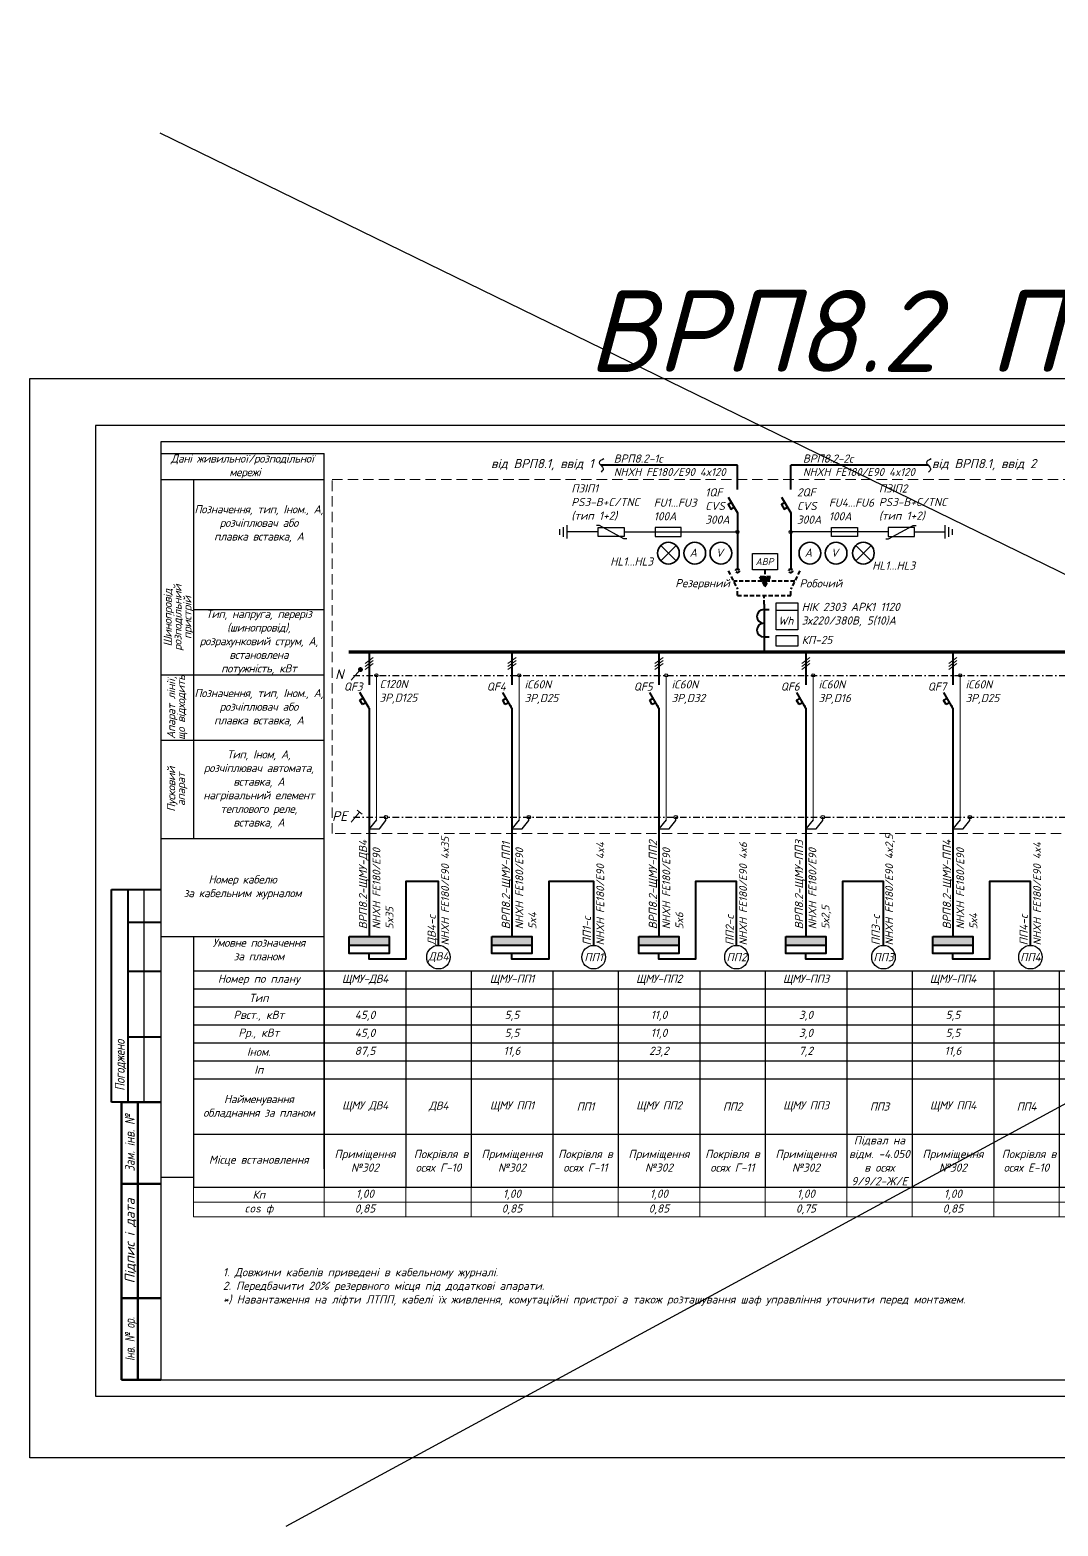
# Model space of a CAD drawing. Header units: millimetres. Extents: x -122434 to 1506205, y -201405 to 386015.
# Drawn here: x 960095 to 991573, y 198590 to 244370 of the extents above; entities that cross this region are included whole.
import ezdxf
from ezdxf.enums import TextEntityAlignment as Align

# ---------------------------------------------------------------- set-up
doc = ezdxf.new("R2010")
doc.units = ezdxf.units.MM
doc.linetypes.add('DASHDOTX2', pattern=[2, 1, -0.5, 0, -0.5])
doc.linetypes.add('DASHED', pattern=[9.525, 6.35, -3.175])
doc.layers.get('Defpoints').update_dxf_attribs({"color": 4})
doc.layers.add('Cхема', color=7, linetype='Continuous')
doc.layers.add('Схема', color=7, linetype='Continuous')
doc.layers.add('Рамка внешняя', color=4, linetype='Continuous', lineweight=30, plot=False)
doc.styles.add('GOST 2.304', font='isocpeui.ttf')
doc.styles.add('ICO', font='isocpeui.ttf')
doc.styles.add('ГОСТ 2.304', font='isocpeui.ttf')
doc.styles.add('СГЕНЕРИР_СТИЛЬ_7', font='isocpeui.ttf')

# ---------------------------------------------------------------- blocks, each defined once
blk = doc.blocks.new('*T34')
at = {"color": 0, "lineweight": -2, "transparency": 16777216}
for p, q in [((0, 0), (4000, 0)), ((0, 0), (0, -6620)), ((4000, 0), (4000, -6620)), ((6500, 0), (6500, -2200)), ((8500, 0), (8500, -1100)), ((56500, 0), (66500, 0)), ((59000, 0), (59000, -1650)), ((61500, 0), (61500, -1650)), ((64000, 0), (64000, -1650)), ((0, -550), (76500, -550)), ((11000, -550), (11000, -6620)), ((13000, -550), (13000, -1100)), ((15500, -550), (15500, -6620)), ((17500, -550), (17500, -1100)), ((20000, -550), (20000, -6620)), ((22000, -550), (22000, -1100)), ((24500, -550), (24500, -6620)), ((26500, -550), (26500, -1100)), ((29000, -550), (29000, -6620)), ((31000, -550), (31000, -1100)), ((33500, -550), (33500, -6620)), ((35500, -550), (35500, -1100)), ((38000, -550), (38000, -6620)), ((40000, -550), (40000, -1100)), ((42500, -550), (42500, -6620)), ((44500, -550), (44500, -1100)), ((47000, -550), (47000, -6620)), ((49000, -550), (49000, -1650)), ((51500, -550), (51500, -2200)), ((54000, -550), (54000, -1650)), ((56500, -550), (56500, -1650)), ((66500, -550), (66500, -6620)), ((69000, -550), (69000, -1100)), ((71500, -550), (71500, -1100)), ((74000, -550), (74000, -1650)), ((76500, -550), (76500, -1650)), ((0, -1100), (66500, -1100)), ((71500, -1100), (76500, -1100)), ((0, -1650), (66500, -1650)), ((8500, -1650), (8500, -6620)), ((71500, -1650), (76500, -1650)), ((0, -2200), (4000, -2200)), ((6500, -2200), (8500, -2200)), ((11000, -2200), (13000, -2200)), ((15500, -2200), (17500, -2200)), ((20000, -2200), (22000, -2200)), ((24500, -2200), (26500, -2200)), ((29000, -2200), (31000, -2200)), ((33500, -2200), (35500, -2200)), ((38000, -2200), (40000, -2200)), ((42500, -2200), (44500, -2200)), ((47000, -2200), (51500, -2200)), ((59000, -2200), (59000, -2750)), ((61500, -2200), (61500, -2750)), ((64000, -2200), (66500, -2200)), ((64000, -2200), (64000, -2750)), ((69000, -2200), (69000, -2750)), ((71500, -2200), (71500, -2750)), ((0, -2750), (49000, -2750)), ((6500, -2750), (6500, -6620)), ((51500, -2750), (51500, -3300)), ((56500, -2750), (71500, -2750)), ((0, -3300), (51500, -3300)), ((13000, -3300), (13000, -6620)), ((17500, -3300), (17500, -6620)), ((22000, -3300), (22000, -5000)), ((26500, -3300), (26500, -6620)), ((31000, -3300), (31000, -6620)), ((35500, -3300), (35500, -6620)), ((40000, -3300), (40000, -5000)), ((44500, -3300), (44500, -6620)), ((64000, -3300), (71500, -3300)), ((69000, -3300), (69000, -6620)), ((71500, -3300), (71500, -6620)), ((0, -5000), (6500, -5000)), ((8500, -5000), (11000, -5000)), ((13000, -5000), (15500, -5000)), ((17500, -5000), (24500, -5000)), ((26500, -5000), (29000, -5000)), ((31000, -5000), (33500, -5000)), ((35500, -5000), (42500, -5000)), ((44500, -5000), (47000, -5000)), ((49000, -5000), (64000, -5000)), ((49000, -5000), (49000, -6620)), ((54000, -5000), (54000, -6620)), ((56500, -5000), (56500, -6620)), ((59000, -5000), (59000, -6620)), ((61500, -5000), (61500, -6620)), ((64000, -5000), (64000, -6620)), ((66500, -5000), (76500, -5000)), ((74000, -5000), (74000, -6620)), ((76500, -5000), (76500, -6620)), ((0, -6620), (76500, -6620))]:
    blk.add_line(p, q, dxfattribs=at)
at = {"color": 0, "linetype": 'ByBlock', "lineweight": -2, "transparency": 16777216}
for p, q in [((4000, 0), (56500, 0)), ((11000, 0), (11000, -550)), ((13000, 0), (13000, -550)), ((15500, 0), (15500, -550)), ((17500, 0), (17500, -550)), ((20000, 0), (20000, -550)), ((22000, 0), (22000, -550)), ((24500, 0), (24500, -550)), ((26500, 0), (26500, -550)), ((29000, 0), (29000, -550)), ((31000, 0), (31000, -550)), ((33500, 0), (33500, -550)), ((35500, 0), (35500, -550)), ((38000, 0), (38000, -550)), ((40000, 0), (40000, -550)), ((42500, 0), (42500, -550)), ((44500, 0), (44500, -550)), ((47000, 0), (47000, -550)), ((49000, 0), (49000, -550)), ((51500, 0), (51500, -550)), ((54000, 0), (54000, -550)), ((56500, 0), (56500, -550)), ((66500, 0), (76500, 0)), ((66500, 0), (66500, -550)), ((69000, 0), (69000, -550)), ((71500, 0), (71500, -550)), ((74000, 0), (74000, -550)), ((76500, 0), (76500, -550)), ((8500, -1100), (8500, -1650)), ((13000, -1100), (13000, -3300)), ((17500, -1100), (17500, -3300)), ((22000, -1100), (22000, -3300)), ((26500, -1100), (26500, -3300)), ((31000, -1100), (31000, -3300)), ((35500, -1100), (35500, -3300)), ((40000, -1100), (40000, -3300)), ((44500, -1100), (44500, -3300)), ((66500, -1100), (71500, -1100)), ((69000, -1100), (69000, -2200)), ((71500, -1100), (71500, -2200)), ((49000, -1650), (49000, -5000)), ((54000, -1650), (54000, -5000)), ((56500, -1650), (56500, -5000)), ((59000, -1650), (59000, -2200)), ((61500, -1650), (61500, -2200)), ((64000, -1650), (64000, -2200)), ((66500, -1650), (71500, -1650)), ((74000, -1650), (74000, -5000)), ((76500, -1650), (76500, -5000)), ((4000, -2200), (6500, -2200)), ((6500, -2200), (6500, -2750)), ((8500, -2200), (11000, -2200)), ((13000, -2200), (15500, -2200)), ((17500, -2200), (20000, -2200)), ((22000, -2200), (24500, -2200)), ((26500, -2200), (29000, -2200)), ((31000, -2200), (33500, -2200)), ((35500, -2200), (38000, -2200)), ((40000, -2200), (42500, -2200)), ((44500, -2200), (47000, -2200)), ((51500, -2200), (64000, -2200)), ((51500, -2200), (51500, -2750)), ((66500, -2200), (76500, -2200)), ((49000, -2750), (56500, -2750)), ((59000, -2750), (59000, -5000)), ((61500, -2750), (61500, -5000)), ((64000, -2750), (64000, -5000)), ((69000, -2750), (69000, -3300)), ((71500, -2750), (76500, -2750)), ((71500, -2750), (71500, -3300)), ((51500, -3300), (64000, -3300)), ((51500, -3300), (51500, -6620)), ((71500, -3300), (76500, -3300)), ((6500, -5000), (8500, -5000)), ((11000, -5000), (13000, -5000)), ((15500, -5000), (17500, -5000)), ((22000, -5000), (22000, -6620)), ((24500, -5000), (26500, -5000)), ((29000, -5000), (31000, -5000)), ((33500, -5000), (35500, -5000)), ((40000, -5000), (40000, -6620)), ((42500, -5000), (44500, -5000)), ((47000, -5000), (49000, -5000)), ((64000, -5000), (66500, -5000))]:
    blk.add_line(p, q, dxfattribs=at)
at = {"layer": 'Defpoints', "color": 8, "linetype": 'ByBlock', "lineweight": 0, "transparency": 16777216}
for p, q in [((0, -6620), (0, -7527)), ((4000, -6620), (4000, -7527)), ((6500, -6620), (6500, -7527)), ((8500, -6620), (8500, -7527)), ((11000, -6620), (11000, -7527)), ((13000, -6620), (13000, -7527)), ((15500, -6620), (15500, -7527)), ((17500, -6620), (17500, -7527)), ((20000, -6620), (20000, -7527)), ((22000, -6620), (22000, -7527)), ((24500, -6620), (24500, -7527)), ((26500, -6620), (26500, -7527)), ((29000, -6620), (29000, -7527)), ((31000, -6620), (31000, -7527)), ((33500, -6620), (33500, -7527)), ((35500, -6620), (35500, -7527)), ((38000, -6620), (38000, -7527)), ((40000, -6620), (40000, -7527)), ((42500, -6620), (42500, -7527)), ((44500, -6620), (44500, -7527)), ((47000, -6620), (47000, -7527)), ((49000, -6620), (49000, -7527)), ((51500, -6620), (51500, -7527)), ((54000, -6620), (54000, -7527)), ((56500, -6620), (56500, -7527)), ((59000, -6620), (59000, -7527)), ((61500, -6620), (61500, -7527)), ((64000, -6620), (64000, -7527)), ((66500, -6620), (66500, -7527)), ((69000, -6620), (69000, -7527)), ((71500, -6620), (71500, -7527)), ((74000, -6620), (74000, -7527)), ((76500, -6620), (76500, -7527)), ((0, -7073), (76500, -7073)), ((0, -7527), (76500, -7527))]:
    blk.add_line(p, q, dxfattribs=at)
at = {"color": 0, "transparency": 16777216, "char_height": 250, "attachment_point": 5}
for s, insert, width, style in [('Номер по плану', (2000, -275), 3880, 'ГОСТ 2.304'), ('{\\T0.95;ЩМУ-ДВ4}', (5250, -275), 2380, 'ГОСТ 2.304'), ('{\\T0.95;ЩМУ-ПП1}', (9750, -275), 2380, 'ГОСТ 2.304'), ('{\\T0.95;ЩМУ-ПП2}', (14250, -275), 2380, 'ГОСТ 2.304'), ('{\\T0.95;ЩМУ-ПП3}', (18750, -275), 2380, 'ГОСТ 2.304'), ('{\\T0.95;ЩМУ-ПП4}', (23250, -275), 2380, 'ГОСТ 2.304'), ('{\\T0.95;ЩМУ-ПП5}', (27750, -275), 2380, 'ГОСТ 2.304'), ('{\\T0.95;ЩМУ-ПП6}', (32250, -275), 2380, 'ГОСТ 2.304'), ('{\\T0.95;ЩМУ-ПП7}', (36750, -275), 2380, 'ГОСТ 2.304'), ('{\\T0.95;ЩМУ-ПП8}', (41250, -275), 2380, 'ГОСТ 2.304'), ('{\\T0.95;ЩМУ-ПП9}', (45750, -275), 2380, 'ГОСТ 2.304'), ('ЩР1', (50250, -275), 2380, 'ГОСТ 2.304'), ('ЛТПП1', (52750, -275), 2380, 'ГОСТ 2.304'), ('ЛТПП2', (55250, -275), 2380, 'ГОСТ 2.304'), ('ШУ-Л1', (57750, -275), 2380, 'GOST 2.304'), ('ШУ-Л2', (60250, -275), 2380, 'GOST 2.304'), ('ШУ-Л3', (62750, -275), 2380, 'GOST 2.304'), ('ЩАО3', (65250, -275), 2380, 'GOST 2.304'), ('ЛТПП1-о', (72750, -275), 2380, 'ГОСТ 2.304'), ('ЛТПП2-о', (75250, -275), 2380, 'ГОСТ 2.304'), ('Тип', (2000, -825), 3880, 'ГОСТ 2.304'), ('Рвст., кВт', (2000, -1375), 3880, 'ГОСТ 2.304'), ('45,0', (5250, -1375), 2380, 'ГОСТ 2.304'), ('5,5', (9750, -1375), 2380, 'ГОСТ 2.304'), ('11,0', (14250, -1375), 2380, 'ГОСТ 2.304'), ('3,0', (18750, -1375), 2380, 'ГОСТ 2.304'), ('5,5', (23250, -1375), 2380, 'ГОСТ 2.304'), ('11,0', (27750, -1375), 2380, 'ГОСТ 2.304'), ('5,5', (32250, -1375), 2380, 'ГОСТ 2.304'), ('4,0', (36750, -1375), 2380, 'ГОСТ 2.304'), ('5,5', (41250, -1375), 2380, 'ГОСТ 2.304'), ('5,5', (45750, -1375), 2380, 'ГОСТ 2.304'), ('12,2', (50250, -1375), 2380, 'ГОСТ 2.304'), ('8,3', (52750, -1375), 2380, 'ГОСТ 2.304'), ('8,3', (55250, -1375), 2380, 'ГОСТ 2.304'), ('0,5', (57750, -1375), 2380, 'ГОСТ 2.304'), ('0,5', (60250, -1375), 2380, 'ГОСТ 2.304'), ('0,5', (62750, -1375), 2380, 'ГОСТ 2.304'), ('3,0', (65250, -1375), 2380, 'ГОСТ 2.304'), ('0,5', (72750, -1375), 2380, 'ГОСТ 2.304'), ('0,5', (75250, -1375), 2380, 'ГОСТ 2.304'), ('Рр., кВт', (2000, -1925), 3880, 'ГОСТ 2.304'), ('45,0', (5250, -1925), 2380, 'ГОСТ 2.304'), ('5,5', (9750, -1925), 2380, 'ГОСТ 2.304'), ('11,0', (14250, -1925), 2380, 'ГОСТ 2.304'), ('3,0', (18750, -1925), 2380, 'ГОСТ 2.304'), ('5,5', (23250, -1925), 2380, 'ГОСТ 2.304'), ('11,0', (27750, -1925), 2380, 'ГОСТ 2.304'), ('5,5', (32250, -1925), 2380, 'ГОСТ 2.304'), ('4,0', (36750, -1925), 2380, 'ГОСТ 2.304'), ('5,5', (41250, -1925), 2380, 'ГОСТ 2.304'), ('5,5', (45750, -1925), 2380, 'ГОСТ 2.304'), ('12,2', (50250, -1925), 2380, 'GOST 2.304'), ('6,6', (52750, -1925), 2380, 'ГОСТ 2.304'), ('6,6', (55250, -1925), 2380, 'ГОСТ 2.304'), ('0,3', (57750, -1925), 2380, 'ГОСТ 2.304'), ('0,3', (60250, -1925), 2380, 'ГОСТ 2.304'), ('0,3', (62750, -1925), 2380, 'ГОСТ 2.304'), ('3,0', (65250, -1925), 2380, 'GOST 2.304'), ('0,4', (72750, -1925), 2380, 'ГОСТ 2.304'), ('0,4', (75250, -1925), 2380, 'ГОСТ 2.304'), ('Іном.', (2000, -2475), 3880, 'ГОСТ 2.304'), ('87,5', (5250, -2475), 2380, 'ГОСТ 2.304'), ('11,6', (9750, -2475), 2380, 'ГОСТ 2.304'), ('23,2', (14250, -2475), 2380, 'ГОСТ 2.304'), ('7,2', (18750, -2475), 2380, 'ГОСТ 2.304'), ('11,6', (23250, -2475), 2380, 'ГОСТ 2.304'), ('23,2', (27750, -2475), 2380, 'ГОСТ 2.304'), ('11,6', (32250, -2475), 2380, 'ГОСТ 2.304'), ('8,4', (36750, -2475), 2380, 'ГОСТ 2.304'), ('11,6', (41250, -2475), 2380, 'ГОСТ 2.304'), ('11,6', (45750, -2475), 2380, 'ГОСТ 2.304'), ('28,6', (50250, -2475), 2380, 'ГОСТ 2.304'), ('22,9', (52750, -2475), 2380, 'ГОСТ 2.304'), ('22,9', (55250, -2475), 2380, 'ГОСТ 2.304'), ('2,3', (57750, -2475), 2380, 'ГОСТ 2.304'), ('2,3', (60250, -2475), 2380, 'ГОСТ 2.304'), ('2,3', (62750, -2475), 2380, 'ГОСТ 2.304'), ('5,1', (65250, -2475), 2380, 'ГОСТ 2.304'), ('3,5', (72750, -2475), 2380, 'ГОСТ 2.304'), ('3,5', (75250, -2475), 2380, 'ГОСТ 2.304'), ('Іп', (2000, -3025), 3880, 'ГОСТ 2.304'), ('{\\T0.95;Щит аварійного освітлення}', (65250, -4150), 2380, 'ГОСТ 2.304'), ('{\\T0.95;\\C7;Найменування обладнання за планом}', (2000, -4150), 3880, 'ГОСТ 2.304'), ('{\\T0.95;ЩМУ ДВ4}', (5250, -4150), 2380, 'ГОСТ 2.304'), ('{\\T0.95;ДВ4}', (7500, -4150), 1880, 'ГОСТ 2.304'), ('{\\T0.95;ЩМУ ПП1}', (9750, -4150), 2380, 'ГОСТ 2.304'), ('{\\T0.95;ПП1}', (12000, -4150), 1880, 'ГОСТ 2.304'), ('{\\T0.95;ЩМУ ПП2}', (14250, -4150), 2380, 'ГОСТ 2.304'), ('{\\T0.95;ПП2}', (16500, -4150), 1880, 'ГОСТ 2.304'), ('{\\T0.95;ЩМУ ПП3}', (18750, -4150), 2380, 'ГОСТ 2.304'), ('{\\T0.95;ПП3}', (21000, -4150), 1880, 'ГОСТ 2.304'), ('{\\T0.95;ЩМУ ПП4}', (23250, -4150), 2380, 'ГОСТ 2.304'), ('{\\T0.95;ПП4}', (25500, -4150), 1880, 'ГОСТ 2.304'), ('{\\T0.95;ЩМУ ПП5}', (27750, -4150), 2380, 'ГОСТ 2.304'), ('{\\T0.95;ПП5}', (30000, -4150), 1880, 'ГОСТ 2.304'), ('{\\T0.95;ЩМУ ПП6}', (32250, -4150), 2380, 'ГОСТ 2.304'), ('{\\T0.95;ПП6}', (34500, -4150), 1880, 'ГОСТ 2.304'), ('{\\T0.95;ЩМУ ПП7}', (36750, -4150), 2380, 'ГОСТ 2.304'), ('{\\T0.95;ПП7}', (39000, -4150), 1880, 'ГОСТ 2.304'), ('{\\T0.95;ЩМУ ПП8}', (41250, -4150), 2380, 'ГОСТ 2.304'), ('{\\T0.95;ПП8}', (43500, -4150), 1880, 'ГОСТ 2.304'), ('{\\T0.95;ЩМУ ПП9}', (45750, -4150), 2380, 'ГОСТ 2.304'), ('{\\T0.95;ПП9}', (48000, -4150), 1880, 'ГОСТ 2.304'), ('Щит ЩР1 ', (50250, -4150), 2380, 'ГОСТ 2.304'), ('Ліфт ЛТПП1', (52750, -4150), 2380, 'ГОСТ 2.304'), ('Ліфт ЛТПП2', (55250, -4150), 2380, 'ГОСТ 2.304'), ('{\\C256;Шафа управління Л1}', (57750, -4150), 2380, 'ГОСТ 2.304'), ('{\\C256;Шафа управління Л2}', (60250, -4150), 2380, 'ГОСТ 2.304'), ('{\\C256;Шафа управління Л3}', (62750, -4150), 2380, 'ГОСТ 2.304'), ('Резерв', (67750, -4150), 2380, 'ГОСТ 2.304'), ('Резерв', (70250, -4150), 2380, 'ГОСТ 2.304'), ('Освітлення шахти ЛТПП1', (72750, -4150), 2380, 'ГОСТ 2.304'), ('Освітлення шахти ЛТПП2', (75250, -4150), 2380, 'ГОСТ 2.304'), ('Приміщення №302', (5250, -5810), 2380, 'ГОСТ 2.304'), (' Покрівля в осях Г-10', (7500, -5810), 1880, 'ГОСТ 2.304'), ('Приміщення №302', (9750, -5810), 2380, 'ГОСТ 2.304'), ('Покрівля в осях Г-11', (12000, -5810), 1880, 'ГОСТ 2.304'), ('Приміщення №302', (14250, -5810), 2380, 'ГОСТ 2.304'), ('Покрівля в осях Г-11', (16500, -5810), 1880, 'ГОСТ 2.304'), ('Приміщення №302', (18750, -5810), 2380, 'ГОСТ 2.304'), ('Підвал на відм. -4.050 в осях 9/9/2-Ж/Е', (21000, -5810), 1880, 'ГОСТ 2.304'), ('Приміщення №302', (23250, -5810), 2380, 'ГОСТ 2.304'), (' Покрівля в осях E-10', (25500, -5810), 1880, 'ГОСТ 2.304'), ('Приміщення №302', (27750, -5810), 2380, 'ГОСТ 2.304'), (' Покрівля в осях E-10', (30000, -5810), 1880, 'ГОСТ 2.304'), ('Приміщення №302', (32250, -5810), 2380, 'ГОСТ 2.304'), (' Покрівля в осях E-10', (34500, -5810), 1880, 'ГОСТ 2.304'), ('Приміщення №302', (36750, -5810), 2380, 'ГОСТ 2.304'), ('Підвал на відм. -4.050 в осях 9/9/2-Ж/Е', (39000, -5810), 1880, 'ГОСТ 2.304'), ('Приміщення №302', (41250, -5810), 2380, 'ГОСТ 2.304'), (' Покрівля в осях E-10', (43500, -5810), 1880, 'ГОСТ 2.304'), ('Приміщення №302', (45750, -5810), 2380, 'ГОСТ 2.304'), (' Покрівля в осях E-10', (48000, -5810), 1880, 'ГОСТ 2.304'), ('Приміщення №013', (50250, -5810), 2380, 'ГОСТ 2.304'), ('Приміщення №301', (52750, -5810), 2380, 'ГОСТ 2.304'), ('Приміщення №207', (55250, -5810), 2380, 'ГОСТ 2.304'), ('Приміщення №302', (57750, -5810), 2380, 'ГОСТ 2.304'), ('Приміщення №302', (60250, -5810), 2380, 'ГОСТ 2.304'), ('Приміщення №302', (62750, -5810), 2380, 'ГОСТ 2.304'), ('Електро- щитова №011', (65250, -5810), 2380, 'ГОСТ 2.304'), ('Приміщення №301', (72750, -5810), 2380, 'ГОСТ 2.304'), ('Приміщення №207', (75250, -5810), 2380, 'ГОСТ 2.304'), ('Місце встановлення', (2000, -5810), 3880, 'ГОСТ 2.304')]:
    blk.add_mtext(s, dxfattribs=dict(at, insert=insert, width=width, style=style))
at = {"color": 7, "true_color": 0xffffff, "transparency": 16777216, "char_height": 250, "attachment_point": 5, "style": 'ГОСТ 2.304'}
for s, insert, width in [('Кп', (2000, -6847), 3880), ('1,00', (5250, -6847), 2380), ('1,00', (9750, -6847), 2380), ('1,00', (14250, -6847), 2380), ('1,00', (18750, -6847), 2380), ('1,00', (23250, -6847), 2380), ('1,00', (27750, -6847), 2380), ('1,00', (32250, -6847), 2380), ('1,00', (36750, -6847), 2380), ('1,00', (41250, -6847), 2380), ('1,00', (45750, -6847), 2380), ('1,00', (50250, -6847), 2380), ('0,80', (52750, -6847), 2380), ('0,80', (55250, -6847), 2380), ('1,00', (57750, -6847), 2380), ('1,00', (60250, -6847), 2380), ('1,00', (62750, -6847), 2380), ('1,00', (65250, -6847), 2380), ('0,80', (72750, -6847), 2380), ('0,80', (75250, -6847), 2380), ('cos ф', (2000, -7300), 3880), ('0,85', (5250, -7300), 2380), ('0,85', (9750, -7300), 2380), ('0,85', (14250, -7300), 2380), ('0,75', (18750, -7300), 2380), ('0,85', (23250, -7300), 2380), ('0,85', (27750, -7300), 2380), ('0,85', (32250, -7300), 2380), ('0,85', (36750, -7300), 2380), ('0,85', (41250, -7300), 2380), ('0,85', (45750, -7300), 2380), ('0,65', (50250, -7300), 2380), ('0,65', (52750, -7300), 2380), ('0,65', (55250, -7300), 2380), ('0,65', (57750, -7300), 2380), ('0,65', (60250, -7300), 2380), ('0,65', (62750, -7300), 2380), ('0,90', (65250, -7300), 2380), ('0,65', (72750, -7300), 2380), ('0,65', (75250, -7300), 2380)]:
    blk.add_mtext(s, dxfattribs=dict(at, insert=insert, width=width))
blk = doc.blocks.new('2хА3')
at = {"lineweight": 40}
for p, q in [((-15.06, -202), (-15.06, -137)), ((-15.06, -137), (-0.06, -137)), ((-10.06, -137), (-10.06, -202)), ((-10.06, -147), (-0.06, -147)), ((-10.06, -162), (-0.06, -162)), ((-10.06, -182), (-0.06, -182)), ((-0.06, -202), (-15.06, -202))]:
    blk.add_line(p, q, dxfattribs=at)
at = {"lineweight": 25}
blk.add_line((-5.06, -202), (-5.06, -137), dxfattribs=at)
at = {"linetype": 'Continuous', "lineweight": 60}
for p, q in [((-12, -287), (-12, -202)), ((-12, -202), (0, -202)), ((-12, -202), (0, -202)), ((-7, -287), (-7, -202)), ((-12, -227), (0, -227)), ((-12, -262), (0, -262)), ((0, -287), (-12, -287))]:
    blk.add_line(p, q, dxfattribs=at)
at = {"lineweight": 30, "ltscale": 100}
blk.add_lwpolyline([(0, -287), (815, -287), (815, 0), (0, 0)], close=True, dxfattribs=at)
at = {"layer": 'Рамка внешняя', "ltscale": 100}
blk.add_lwpolyline([(-20, -292), (820, -292), (820, 5), (-20, 5)], close=True, dxfattribs=at)
at = {"linetype": 'Continuous', "lineweight": 25, "style": 'СГЕНЕРИР_СТИЛЬ_7'}
for s, width, p in [('Погоджено', 0.8, (-12.56, -190.73)), ('Зам. інв. №', 0.8, (-9.5, -214.5)), ('Інв. № ор.', 0.7, (-9.5, -274.5))]:
    blk.add_text(s, height=3, rotation=90, dxfattribs=dict(at, width=width)).set_placement(p, align=Align.MIDDLE_CENTER)
blk.add_text('Підпис і дата', height=3, rotation=90, dxfattribs=at).set_placement((-9.5, -244.5), align=Align.MIDDLE_CENTER)

msp = doc.modelspace()

# ---------------------------------------------------------------- hatches: boundary and pattern name
at = {"lineweight": 40}
h = msp.add_hatch(color=256, dxfattribs=at)
h.dxf.hatch_style = 1
h.paths.add_polyline_path([(971091, 216633), (969866, 216633), (969866, 216370), (971091, 216370)])
h = msp.add_hatch(color=256, dxfattribs=at)
h.dxf.hatch_style = 1
h.paths.add_polyline_path([(975465, 216633), (974240, 216633), (974240, 216370), (975465, 216370)])
h = msp.add_hatch(color=256, dxfattribs=at)
h.dxf.hatch_style = 1
h.paths.add_polyline_path([(979965, 216633), (978740, 216633), (978740, 216370), (979965, 216370)])
h = msp.add_hatch(color=256, dxfattribs=at)
h.dxf.hatch_style = 1
h.paths.add_polyline_path([(984465, 216633), (983240, 216633), (983240, 216370), (984465, 216370)])
h = msp.add_hatch(color=256, dxfattribs=at)
h.dxf.hatch_style = 1
h.paths.add_polyline_path([(988965, 216633), (987740, 216633), (987740, 216370), (988965, 216370)])
at = {"layer": 'Схема', "linetype": 'DASHED', "lineweight": 40, "ltscale": 20}
h = msp.add_hatch(color=7, dxfattribs=at)
h.dxf.hatch_style = 1
h.paths.add_polyline_path([(982770, 227635), (982429, 227635), (982599, 227340)])

# ---------------------------------------------------------------- linework, layer by layer
at = {"color": 7, "ltscale": 200}
for p, q in [((964103, 231413), (969103, 231413)), ((969103, 209517), (969103, 231413)), ((964103, 230613), (969103, 230613)), ((964103, 230575), (964103, 208680)), ((965103, 230613), (965103, 224633)), ((965103, 226633), (969103, 226633)), ((964103, 224633), (969103, 224633)), ((965103, 224633), (965103, 222633)), ((964103, 222633), (969103, 222633)), ((965103, 222633), (965103, 219633)), ((964103, 219633), (969103, 219633)), ((964103, 216633), (969103, 216633)), ((965103, 216633), (965103, 209517)), ((964103, 209263), (965103, 209263))]:
    msp.add_line(p, q, dxfattribs=at)
at = {"lineweight": 40, "ltscale": 300}
for p, q in [((981757, 231051), (977575, 231051)), ((987601, 231051), (983386, 231051))]:
    msp.add_line(p, q, dxfattribs=at)
at = {"color": 7, "lineweight": 30, "ltscale": 300}
for p, q in [((977490, 229008), (976546, 229008)), ((977529, 229210), (977439, 229210)), ((978279, 228795), (977529, 229210)), ((978289, 229008), (981757, 229008)), ((986375, 229008), (983385, 229008)), ((986385, 228795), (987135, 229210)), ((987135, 229210), (987225, 229210)), ((987174, 229008), (988118, 229008)), ((978368, 228795), (978279, 228795)), ((986296, 228795), (986385, 228795)), ((982946, 226615), (983606, 226615))]:
    msp.add_line(p, q, dxfattribs=at)
at = {"color": 7, "lineweight": 40, "ltscale": 300}
for p, q in [((982561, 226637), (982725, 226637)), ((982561, 225796, 0), (982731, 225796, 0))]:
    msp.add_line(p, q, dxfattribs=at)
at = {"color": 0, "lineweight": 40, "ltscale": 200}
for p, q in [((970478, 225332), (970478, 224327)), ((974853, 225332), (974853, 224327)), ((979353, 225332), (979353, 224327)), ((983853, 225332), (983853, 224327)), ((988353, 225332), (988353, 224327)), ((970195, 223864), (970298, 223924)), ((970478, 223612), (970198, 224092)), ((974569, 223864), (974673, 223924)), ((974853, 223612), (974573, 224092)), ((979069, 223864), (979173, 223924)), ((979353, 223612), (979073, 224092)), ((983569, 223864), (983673, 223924)), ((983853, 223612), (983573, 224092)), ((988069, 223864), (988173, 223924)), ((988353, 223612), (988073, 224092)), ((970275, 223725), (970195, 223864)), ((970378, 223785), (970275, 223725)), ((974649, 223725), (974569, 223864)), ((974753, 223785), (974649, 223725)), ((979149, 223725), (979069, 223864)), ((979253, 223785), (979149, 223725)), ((983649, 223725), (983569, 223864)), ((983753, 223785), (983649, 223725)), ((988149, 223725), (988069, 223864)), ((988253, 223785), (988149, 223725))]:
    msp.add_line(p, q, dxfattribs=at)
at = {"color": 0, "lineweight": 13, "ltscale": 200}
for p, q in [((970354, 224984), (970603, 225169)), ((970354, 224891), (970603, 225076)), ((970354, 224798), (970603, 224984)), ((974728, 224984), (974977, 225169)), ((974728, 224891), (974977, 225076)), ((974728, 224798), (974977, 224984)), ((979228, 224984), (979477, 225169)), ((979228, 224891), (979477, 225076)), ((979228, 224798), (979477, 224984)), ((983728, 224984), (983977, 225169)), ((983728, 224891), (983977, 225076)), ((983728, 224798), (983977, 224984)), ((988228, 224984), (988477, 225169)), ((988228, 224891), (988477, 225076)), ((988228, 224798), (988477, 224984))]:
    msp.add_line(p, q, dxfattribs=at)
at = {"color": 0, "linetype": 'DASHDOTX2', "ltscale": 200}
for p, q in [((969997, 224621), (1041603, 224621)), ((969997, 220282), (1041603, 220282))]:
    msp.add_line(p, q, dxfattribs=at)
at = {"color": 0, "lineweight": 9, "ltscale": 200}
for p, q in [((970702, 223195), (970702, 224621)), ((975076, 223195), (975076, 224621)), ((979576, 223195), (979576, 224621)), ((984076, 223195), (984076, 224621)), ((988576, 223195), (988576, 224621)), ((970702, 220201), (970702, 223195)), ((975076, 220201), (975076, 223195)), ((979576, 220201), (979576, 223195)), ((984076, 220201), (984076, 223195)), ((988576, 220201), (988576, 223195))]:
    msp.add_line(p, q, dxfattribs=at)
at = {"lineweight": 40, "ltscale": 200}
for p, q in [((970478, 223612), (970478, 223195)), ((974853, 223612), (974853, 223195)), ((979353, 223612), (979353, 223195)), ((983853, 223612), (983853, 223195)), ((988353, 223612), (988353, 223195)), ((970478, 223195), (970478, 220803)), ((974853, 223195), (974853, 220803)), ((979353, 223195), (979353, 220803)), ((983853, 223195), (983853, 220803)), ((988353, 223195), (988353, 220803)), ((970478, 220803), (970478, 216633)), ((974853, 220803), (974853, 216633)), ((979353, 220803), (979353, 216633)), ((983853, 220803), (983853, 216633)), ((988353, 220803), (988353, 216633)), ((969866, 216370), (971091, 216370)), ((974240, 216370), (975465, 216370)), ((978740, 216370), (979965, 216370)), ((983240, 216370), (984465, 216370)), ((987740, 216370), (988965, 216370))]:
    msp.add_line(p, q, dxfattribs=at)
at = {"color": 0, "ltscale": 200}
for p, q in [((970995, 220181), (970995, 220282)), ((975370, 220181), (975370, 220282)), ((979870, 220181), (979870, 220282)), ((984370, 220181), (984370, 220282)), ((988870, 220181), (988870, 220282)), ((970469, 219921), (970793, 219921)), ((970702, 220201), (970478, 219921)), ((970793, 219921), (970995, 220181)), ((974844, 219921), (975167, 219921)), ((975076, 220201), (974853, 219921)), ((975167, 219921), (975370, 220181)), ((979344, 219921), (979667, 219921)), ((979576, 220201), (979353, 219921)), ((979667, 219921), (979870, 220181)), ((983844, 219921), (984167, 219921)), ((984076, 220201), (983853, 219921)), ((984167, 219921), (984370, 220181)), ((988344, 219921), (988667, 219921)), ((988576, 220201), (988353, 219921)), ((988667, 219921), (988870, 220181))]:
    msp.add_line(p, q, dxfattribs=at)
at = {"color": 1}
for points in [[(967940, 198590), (1052420, 244370)], [(964070, 241220), (1049470, 199610)]]:
    msp.add_lwpolyline(points, dxfattribs=at)
at = {"color": 3}
msp.add_lwpolyline([(960095, 233699), (1047653, 233699), (1047653, 200674), (960095, 200674)], close=True, dxfattribs=at)
at = {"lineweight": 40, "ltscale": 300}
for points in [[(981757, 230310), (981757, 231051)], [(983386, 230310), (983386, 231051)], [(981576, 229906), (981473, 229846), (981553, 229708), (981656, 229768)], [(981477, 230075), (981757, 229595)], [(983204, 229906), (983102, 229846), (983182, 229708), (983285, 229768)], [(983106, 230075), (983386, 229595)], [(981757, 229595), (981757, 227872)], [(983386, 229595), (983386, 227872)], [(982572, 226797), (982572, 225332)]]:
    msp.add_lwpolyline(points, dxfattribs=at)
at = {"linetype": 'DASHED', "lineweight": 18, "ltscale": 50}
msp.add_lwpolyline([(969349, 230613), (1042148, 230613), (1042148, 219783), (969349, 219783)], close=True, dxfattribs=at)
at = {"color": 7, "lineweight": 30, "ltscale": 100}
for points in [[(976320, 228920), (976320, 229097)], [(976433, 228862), (976433, 229154)], [(976546, 228805), (976546, 229212)], [(988118, 228805), (988118, 229212)], [(988231, 228862), (988231, 229154)], [(988344, 228920), (988344, 229097)]]:
    msp.add_lwpolyline(points, dxfattribs=at)
for points in [[(977490, 228871), (977490, 229145), (978289, 229145), (978289, 228871)], [(980033, 228871), (980033, 229145), (979233, 229145), (979233, 228871)], [(984631, 228871), (984631, 229145), (985431, 229145), (985431, 228871)], [(987174, 228871), (987174, 229145), (986375, 229145), (986375, 228871)], [(982946, 226844), (983606, 226844), (983606, 226010), (982946, 226010)], [(982946, 225844), (983606, 225844), (983606, 225517), (982946, 225517)]]:
    msp.add_lwpolyline(points, close=True, dxfattribs=at)
at = {"color": 0, "ltscale": 50}
msp.add_lwpolyline([(982215, 228351), (982987, 228351), (982987, 227848), (982215, 227848)], close=True, dxfattribs=at)
at = {"color": 0, "lineweight": 40, "ltscale": 50, "const_width": 100}
msp.add_lwpolyline([(969852, 225332), (1041603, 225339)], dxfattribs=at)
at = {"lineweight": 9, "ltscale": 50, "const_width": 75}
msp.add_lwpolyline([(970177, 224798, 1), (970252, 224798, 1)], format="xyb", close=True, dxfattribs=at)
at = {"lineweight": 20, "ltscale": 50}
for points in [[(970188, 224771), (969932, 224471)], [(970188, 220432), (969932, 220132)], [(970185, 220435), (970266, 220372), (970111, 220493)]]:
    msp.add_lwpolyline(points, dxfattribs=at)
at = {"lineweight": 40, "ltscale": 200}
for points in [[(972603, 216358), (972603, 218314), (971603, 218314), (971603, 215941), (970478, 215941), (970478, 216106)], [(977356, 216358), (977356, 218314), (975977, 218314), (975977, 215941), (974853, 215941), (974853, 216106)], [(981727, 216358), (981727, 218314), (980477, 218314), (980477, 215941), (979353, 215941), (979353, 216106)], [(986227, 216358), (986227, 218314), (984977, 218314), (984977, 215941), (983853, 215941), (983853, 216106)], [(990727, 216358), (990727, 218314), (989477, 218314), (989477, 215941), (988353, 215941), (988353, 216106)]]:
    msp.add_lwpolyline(points, dxfattribs=at)
at = {"color": 7, "lineweight": 40, "ltscale": 50}
for points in [[(969866, 216633), (971091, 216633), (971091, 216106), (969866, 216106)], [(974240, 216633), (975465, 216633), (975465, 216106), (974240, 216106)], [(978740, 216633), (979965, 216633), (979965, 216106), (978740, 216106)], [(983240, 216633), (984465, 216633), (984465, 216106), (983240, 216106)], [(987740, 216633), (988965, 216633), (988965, 216106), (987740, 216106)]]:
    msp.add_lwpolyline(points, close=True, dxfattribs=at)
at = {"color": 0, "lineweight": 30}
for centre in [(981757, 229008, 0), (983385, 229008, 0)]:
    msp.add_circle(centre, 46.3, dxfattribs=at)
at = {"color": 0}
for centre, radius in [((970702, 224621), 46.3), ((975076, 224621), 46.3), ((979576, 224621), 46.3), ((984076, 224621), 46.3), ((988576, 224621), 46.3), ((970995, 220282), 51.8), ((975370, 220282), 51.8), ((979870, 220282), 51.8), ((984370, 220282), 51.8), ((988870, 220282), 51.8)]:
    msp.add_circle(centre, radius, dxfattribs=at)
for centre in [(972603, 215998), (977353, 215998), (981727, 215998), (986227, 215998), (990727, 215998)]:
    msp.add_circle(centre, 360)
at = {"color": 7, "lineweight": 40}
for centre in [(982561, 226426, 0), (982561, 226007, 0)]:
    msp.add_arc(centre, 211, 90, 270, dxfattribs=at)
at = {"color": 7}
for points in [[(977665, 231249, 0), (977521, 231127, 0), (977649, 230946, 0), (977585, 230840, 0)], [(987687, 231249, 0), (987544, 231127, 0), (987671, 230946, 0), (987607, 230840, 0)]]:
    msp.add_spline(points, degree=3, dxfattribs=at)
at = {"color": 0, "lineweight": 40}
for p in [(970442, 223673), (974816, 223673), (979316, 223673), (983816, 223673), (988316, 223673)]:
    msp.add_point(p, dxfattribs=at)
at = {"layer": 'Cхема', "lineweight": 35}
for p, q in [((979878, 228125), (979409, 228594)), ((979409, 228125), (979878, 228594)), ((985845, 228125), (985376, 228594)), ((985376, 228125), (985845, 228594))]:
    msp.add_line(p, q, dxfattribs=at)
for centre in [(979643, 228360, 0), (980450, 228360, 0), (981251, 228360, 0), (983974, 228360, 0), (984775, 228360, 0), (985611, 228360, 0)]:
    msp.add_circle(centre, 332, dxfattribs=at)
at = {"layer": 'Схема', "color": 7, "linetype": 'DASHED', "lineweight": 40, "ltscale": 20}
for p, q in [((981477, 227817), (981757, 227258)), ((981702, 227872), (981813, 227872)), ((982599, 227848), (982599, 227635)), ((983330, 227872), (983441, 227872)), ((983666, 227817), (983386, 227258)), ((982505, 227503), (981634, 227503)), ((981757, 227069), (981757, 227258)), ((983509, 227503), (982693, 227503)), ((983386, 227069), (983386, 227258)), ((981757, 227069), (983386, 227069)), ((982572, 226797), (982572, 227069))]:
    msp.add_line(p, q, dxfattribs=at)
msp.add_lwpolyline([(982599, 227340), (982770, 227635), (982429, 227635)], close=True, dxfattribs=at)
for centre in [(981757, 227817), (983386, 227817)]:
    msp.add_circle(centre, 55.4, dxfattribs=at)

# ---------------------------------------------------------------- block references
at = {"lineweight": 40, "xscale": 100, "yscale": 100, "zscale": 100}
msp.add_blockref('2хА3', (964103, 231765), dxfattribs=at)
msp.add_blockref('*T34', (965103, 215578))

# ---------------------------------------------------------------- texts
at = {"color": 3, "lineweight": 40, "style": 'GOST 2.304'}
msp.add_text('ВРП8.2 ПОЖАРКА', height=2500, dxfattribs=at).set_placement((977167, 233905))
at = {"color": 0, "lineweight": 40}
for s, height, style, p in [('від ВРП8.1, ввід 1', 281.25, 'ГОСТ 2.304', (974213, 230961, 0)), ('від ВРП8.1, ввід 2', 281.25, 'ГОСТ 2.304', (987711, 230961, 0)), ('QF3', 250, 'GOST 2.304', (969707, 224153)), ('QF4', 250, 'GOST 2.304', (974081, 224153)), ('QF5', 250, 'GOST 2.304', (978581, 224153)), ('QF6', 250, 'GOST 2.304', (983081, 224153)), ('QF7', 250, 'GOST 2.304', (987581, 224153))]:
    msp.add_text(s, height=height, dxfattribs=dict(at, style=style)).set_placement(p)
at = {"color": 7, "lineweight": 40, "style": 'ГОСТ 2.304'}
for s, p in [('А', (980291, 228250, 0)), ('V', (981093, 228250, 0)), ('А', (983815, 228250, 0)), ('V', (984617, 228250, 0)), ('HL1...HL3', (977862, 227979, 0)), ('HL1...HL3', (985884, 227855, 0)), ('Wh', (983004, 226168, 0))]:
    msp.add_text(s, height=250, dxfattribs=at).set_placement(p)
at = {"color": 0, "lineweight": 9, "style": 'ICO'}
for s, p in [('N', (969438, 224502)), ('PE', (969346, 220164))]:
    msp.add_text(s, height=300, dxfattribs=at).set_placement(p)
at = {"color": 7, "linetype": 'Continuous', "char_height": 250, "style": 'ГОСТ 2.304'}
for s, insert, width, attachment_point in [('{\\T0.95;Дані живильної/розподільної\\P мережі}', (966603, 231013), 5000, 5), ('{\\C256;ВРП8.2-1с\\H0.95833x;\\PNHXH FE180/E90 4x120}', (977971, 231051, 0), 5211.93, 4), ('{\\C256;ВРП8.2-2с\\H0.95833x;\\PNHXH FE180/E90 4x120}', (983761, 231051), 5211.93, 4), ('{\\C256;ПЗІП1\\PPS3-B+C/TNC\\P(тип 1+2)}', (976670, 229911, 0), 4000, 4), ('{\\C256;1QF\\PCVS\\P300А}', (980770, 229803, 0), 4000, 4), ('{\\C256;2QF\\PCVS\\P300А}', (983578, 229803, 0), 4000, 4), ('{\\C256;ПЗІП2\\PPS3-B+C/TNC\\P(тип 1+2)}', (986086, 229911, 0), 4000, 4), ('{\\T0.95;Позначення, тип, Iном., А, розчіплювач або \\Pплавка вставка, А}', (967103, 229259), 4000, 5), ('{\\C256;FU1...FU3\\P100А }', (979194, 229697, 0), 1387.26, 4), ('{\\C256;FU4...FU6\\P100А }', (984555, 229697, 0), 1387.26, 4), ('{\\T0.95;Тип, напруга, переріз (шинопровід), розрахунковий струм, А, встановлена \\Pпотужність, кВт}', (967103, 225633), 4000, 5), ('{\\C256;iС60N\\P3P,D25}', (975239, 224107, 0), 1279.51, 4), ('{\\C256;iС60N\\P3P,D32}', (979739, 224107, 0), 1279.51, 4), ('{\\C256;iС60N\\P3P,D16}', (984239, 224107, 0), 1279.51, 4), ('{\\C256;iС60N\\P3P,D25}', (988739, 224107, 0), 1279.51, 4), ('{\\T0.95;Позначення, тип, Iном., А, розчіплювач або \\Pплавка вставка, А}', (967103, 223633), 4000, 5), ('{\\T0.95;Тип, Iном, А,\\Pрозчіплювач автомата,\\Pвставка, А\\Pнагрівальний елемент теплового реле,\\Pвставка, А}', (967103, 221133), 4000, 5), ('{\\T0.95;Номер кабелю \\Pза кабельним журналом}', (966603, 218133), 5000, 5), ('{\\T0.95;Умовне позначення \\Pза планом}', (967103, 216233), 4000, 5)]:
    msp.add_mtext(s, dxfattribs=dict(at, insert=insert, width=width, attachment_point=attachment_point))
at = {"lineweight": 15, "char_height": 250, "attachment_point": 1, "style": 'ГОСТ 2.304'}
for s, insert, width in [('{\\C7;Резервний}', (979852, 227567, 0), 1265.99), ('{\\C7;Робочий}', (983654, 227560, 0), 1265.99), ('{\\C7;1. Довжини кабелів приведені в кабельному журналі}.\\P{\\C7;2. Передбачити 20% резервного місця під додаткові апарати.\\P*) Навантаження на ліфти ЛТПП, кабелі їх живлення, комутаційні пристрої а також розташування шаф управління уточнити перед монтажем.}', (966003, 206484, 0), 26054.7)]:
    msp.add_mtext(s, dxfattribs=dict(at, insert=insert, width=width))
at = {"color": 7, "linetype": 'Continuous', "char_height": 250, "attachment_point": 5, "rotation": 90, "line_spacing_factor": 0.72, "style": 'ГОСТ 2.304'}
for s, insert, width in [('{\\T0.95;Шинопровід\\Pрозподільний \\Pпристрій}', (964647, 226383), 3500), ('{\\T0.95;Апарат лінії, що відходить}', (964603, 223633), 2000), ('{\\T0.95;Пусковий \\Pапарат}', (964603, 221133), 3000)]:
    msp.add_mtext(s, dxfattribs=dict(at, insert=insert, width=width))
at = {"ltscale": 100, "char_height": 250, "attachment_point": 1}
for s, width, insert, style in [('НІК 2303 АРК1 1120\\P3х220/380В, 5(10)А', 3430.03, (983721, 226841), 'GOST 2.304'), ('КП-25', 1652.14, (983724, 225828, 0), 'ГОСТ 2.304')]:
    msp.add_mtext_dynamic_manual_height_columns(s, width=width, gutter_width=1250, heights=[0], dxfattribs=dict(at, insert=insert, style=style))
at = {"color": 7, "linetype": 'Continuous', "insert": (970797, 224117, 0), "char_height": 250, "attachment_point": 4, "style": 'ГОСТ 2.304'}
msp.add_mtext('{\\C256;C120N\\P3P,D125}', dxfattribs=at)
at = {"color": 7, "linetype": 'Continuous', "char_height": 250, "width": 4000, "attachment_point": 4, "rotation": 90, "style": 'ГОСТ 2.304'}
for s, insert in [('{\\C256;ПП3-c \\P\\H0.95833x;NHXH FE180/E90 4x2,5}', (986223, 216358)), ('{\\C256;ВРП8.2-ЩМУ-ДВ4\\P\\pxt4;\\H0.95833x;NHXH FE180/E90\\P\\ptz;5x35}', (970696, 216853)), ('{\\C256;ДВ4-с\\P\\H0.95833x;NHXH FE180/E90 4x35}', (972599, 216358)), ('{\\C256;ВРП8.2-ЩМУ-ПП1\\P\\H0.95833x;NHXH FE180/E90\\P5x4}', (975070, 216853)), ('{\\C256;ПП1-c\\P\\H0.95833x;NHXH FE180/E90 4x4}', (977349, 216358)), ('{\\C256;ВРП8.2-ЩМУ-ПП2\\P\\H0.95833x;NHXH FE180/E90\\P5x6}', (979570, 216853)), ('{\\C256;ПП2-c \\P\\H0.95833x;NHXH FE180/E90 4x6}', (981723, 216358)), ('{\\C256;ВРП8.2-ЩМУ-ПП3\\P\\H0.95833x;NHXH FE180/E90\\P5х2,5}', (984070, 216853)), ('{\\C256;ВРП8.2-ЩМУ-ПП4\\P\\H0.95833x;NHXH FE180/E90\\P5х4}', (988570, 216853)), ('{\\C256;ПП4-c \\P\\H0.95833x;NHXH FE180/E90 4x4}', (990723, 216358))]:
    msp.add_mtext(s, dxfattribs=dict(at, insert=insert))
at = {"linetype": 'Continuous', "lineweight": 25, "char_height": 250, "width": 1500, "attachment_point": 5, "line_spacing_factor": 0.84, "style": 'GOST 2.304'}
for s, insert in [('{\\C7;ДВ4}', (972603, 215998)), ('{\\C7;ПП1}', (977353, 215998)), ('{\\C7;ПП2}', (981727, 215998)), ('{\\C7;ПП3}', (986227, 215998)), ('{\\C7;ПП4}', (990727, 215998))]:
    msp.add_mtext(s, dxfattribs=dict(at, insert=insert))
at = {"layer": 'Схема', "color": 7, "linetype": 'DASHED', "lineweight": 40, "ltscale": 20, "style": 'ГОСТ 2.304'}
msp.add_text('АВР', height=213.8, dxfattribs=at).set_placement((982309, 227995))

doc.saveas('drawing.dxf')
